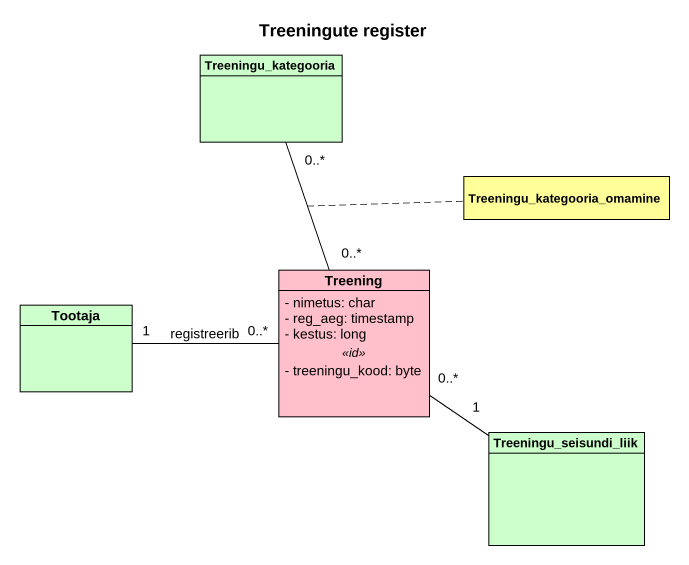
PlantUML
@startuml
title Treeningute register
hide circle
hide empty members
skinparam classAttributeIconSize 0
class Treeningu_kategooria #CCFFCC
class Treeningu_kategooria_omamine #FFFE99
class Treening #FFC0CB {
  - nimetus: char
  - reg_aeg: timestamp
  - kestus: long
  .. <<id>> ..
  - treeningu_kood: byte
}
class Tootaja #CCFFCC
class Treeningu_seisundi_liik #CCFFCC
Treening "0..*" -up- "0..*" Treeningu_kategooria
(Treening, Treeningu_kategooria) .. Treeningu_kategooria_omamine
Treening "0..*" -- "1" Treeningu_seisundi_liik
Tootaja "1" -right- "0..*" Treening : registreerib
@enduml
